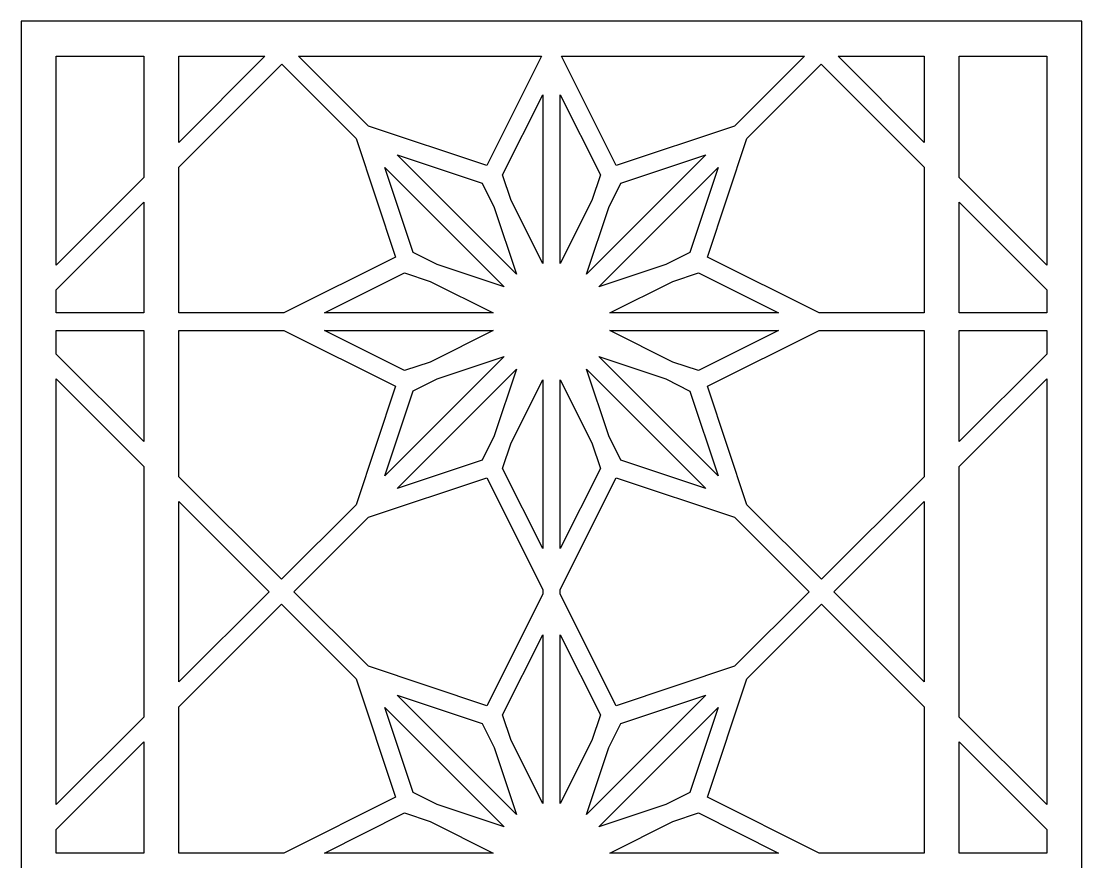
# Model space of a CAD drawing. Header units: centimetres. Extents: x -8.6 to 3.3, y -13.2 to 13.3.
# Drawn here: x -1.87 to 3.29, y 9.25 to 13.33 of the extents above; entities that cross this region are included whole.
import ezdxf

# ---------------------------------------------------------------- set-up
doc = ezdxf.new("R2010")
doc.units = ezdxf.units.CM
doc.header["$MEASUREMENT"] = 0
doc.layers.add('layer 1', color=7, linetype='Continuous')

msp = doc.modelspace()

# ---------------------------------------------------------------- linework, layer by layer
at = {"layer": 'layer 1', "color": 242}
for points, knots in [([(2.68951, -13.19703), (2.68951, -13.19703), (2.5192, -13.19703), (2.5192, -13.19703), (2.5192, -13.19703), (2.5192, -13.19703), (2.22854, -13.19703), (2.22854, -13.19703), (2.22854, -13.19703), (2.22854, -13.19703), (2.10813, -13.19703), (2.10813, -13.19703), (2.10813, -13.19703), (2.10813, -13.19703), (1.97829, -13.19703), (1.97829, -13.19703), (1.97829, -13.19703), (1.97829, -13.19703), (1.85787, -13.19703), (1.85787, -13.19703), (1.85787, -13.19703), (1.85787, -13.19703), (0.75188, -13.19703), (0.75188, -13.19703), (0.75188, -13.19703), (0.75188, -13.19703), (0.66673, -13.19703), (0.66673, -13.19703), (0.66673, -13.19703), (0.66673, -13.19703), (-0.43927, -13.19703), (-0.43927, -13.19703), (-0.43927, -13.19703), (-0.43927, -13.19703), (-0.55968, -13.19703), (-0.55968, -13.19703), (-0.55968, -13.19703), (-0.55968, -13.19703), (-0.68952, -13.19703), (-0.68952, -13.19703), (-0.68952, -13.19703), (-0.68952, -13.19703), (-0.80994, -13.19703), (-0.80994, -13.19703), (-0.80994, -13.19703), (-0.80994, -13.19703), (-1.1006, -13.19703), (-1.1006, -13.19703), (-1.1006, -13.19703), (-1.1006, -13.19703), (-1.27089, -13.19703), (-1.27089, -13.19703), (-1.27089, -13.19703), (-1.27089, -13.19703), (-1.86645, -13.19703), (-1.86645, -13.19703), (-1.86645, -13.19703), (-1.86645, -13.19703), (-1.86645, -11.89027), (-1.86645, -11.89027), (-1.86645, -11.89027), (-1.86645, -11.89027), (-1.86645, -11.78057), (-1.86645, -11.78057), (-1.86645, -11.78057), (-1.86645, -11.78057), (-1.86645, -11.76985), (-1.86645, -11.76985), (-1.86645, -11.76985), (-1.86645, -11.76985), (-1.86645, -11.7511), (-1.86645, -11.7511), (-1.86645, -11.7511), (-1.86645, -11.7511), (-1.86645, -11.69543), (-1.86645, -11.69543), (-1.86645, -11.69543), (-1.86645, -11.69543), (-1.86645, -11.63069), (-1.86645, -11.63069), (-1.86645, -11.63069), (-1.86645, -11.63069), (-1.86645, -9.22246), (-1.86645, -9.22246), (-1.86645, -9.22246), (-1.86645, -9.22246), (-1.86645, -9.15771), (-1.86645, -9.15771), (-1.86645, -9.15771), (-1.86645, -9.15771), (-1.86645, -9.12823), (-1.86645, -9.12823), (-1.86645, -9.12823), (-1.86645, -9.12823), (-1.86645, -9.10204), (-1.86645, -9.10204), (-1.86645, -9.10204), (-1.86645, -9.10204), (-1.86645, -9.07256), (-1.86645, -9.07256), (-1.86645, -9.07256), (-1.86645, -9.07256), (-1.86645, -9.0078), (-1.86645, -9.0078), (-1.86645, -9.0078), (-1.86645, -9.0078), (-1.86645, -6.59958), (-1.86645, -6.59958), (-1.86645, -6.59958), (-1.86645, -6.59958), (-1.86645, -6.53482), (-1.86645, -6.53482), (-1.86645, -6.53482), (-1.86645, -6.53482), (-1.86645, -6.50535), (-1.86645, -6.50535), (-1.86645, -6.50535), (-1.86645, -6.50535), (-1.86645, -6.47915), (-1.86645, -6.47915), (-1.86645, -6.47915), (-1.86645, -6.47915), (-1.86645, -6.44968), (-1.86645, -6.44968), (-1.86645, -6.44968), (-1.86645, -6.44968), (-1.86645, -6.38494), (-1.86645, -6.38494), (-1.86645, -6.38494), (-1.86645, -6.38494), (-1.86645, -3.97671), (-1.86645, -3.97671), (-1.86645, -3.97671), (-1.86645, -3.97671), (-1.86645, -3.91195), (-1.86645, -3.91195), (-1.86645, -3.91195), (-1.86645, -3.91195), (-1.86645, -3.88248), (-1.86645, -3.88248), (-1.86645, -3.88248), (-1.86645, -3.88248), (-1.86645, -3.85629), (-1.86645, -3.85629), (-1.86645, -3.85629), (-1.86645, -3.85629), (-1.86645, -3.82681), (-1.86645, -3.82681), (-1.86645, -3.82681), (-1.86645, -3.82681), (-1.86645, -3.76205), (-1.86645, -3.76205), (-1.86645, -3.76205), (-1.86645, -3.76205), (-1.86645, -1.35383), (-1.86645, -1.35383), (-1.86645, -1.35383), (-1.86645, -1.35383), (-1.86645, -1.28907), (-1.86645, -1.28907), (-1.86645, -1.28907), (-1.86645, -1.28907), (-1.86645, -1.25959), (-1.86645, -1.25959), (-1.86645, -1.25959), (-1.86645, -1.25959), (-1.86645, -1.23342), (-1.86645, -1.23342), (-1.86645, -1.23342), (-1.86645, -1.23342), (-1.86645, -1.20393), (-1.86645, -1.20393), (-1.86645, -1.20393), (-1.86645, -1.20393), (-1.86645, -1.13919), (-1.86645, -1.13919), (-1.86645, -1.13919), (-1.86645, -1.13919), (-1.86645, 1.26904), (-1.86645, 1.26904), (-1.86645, 1.26904), (-1.86645, 1.26904), (-1.86645, 1.3338), (-1.86645, 1.3338), (-1.86645, 1.3338), (-1.86645, 1.3338), (-1.86645, 1.36327), (-1.86645, 1.36327), (-1.86645, 1.36327), (-1.86645, 1.36327), (-1.86645, 1.38947), (-1.86645, 1.38947), (-1.86645, 1.38947), (-1.86645, 1.38947), (-1.86645, 1.41894), (-1.86645, 1.41894), (-1.86645, 1.41894), (-1.86645, 1.41894), (-1.86645, 1.4837), (-1.86645, 1.4837), (-1.86645, 1.4837), (-1.86645, 1.4837), (-1.86645, 3.89192), (-1.86645, 3.89192), (-1.86645, 3.89192), (-1.86645, 3.89192), (-1.86645, 3.95668), (-1.86645, 3.95668), (-1.86645, 3.95668), (-1.86645, 3.95668), (-1.86645, 3.98616), (-1.86645, 3.98616), (-1.86645, 3.98616), (-1.86645, 3.98616), (-1.86645, 4.01233), (-1.86645, 4.01233), (-1.86645, 4.01233), (-1.86645, 4.01233), (-1.86645, 4.04183), (-1.86645, 4.04183), (-1.86645, 4.04183), (-1.86645, 4.04183), (-1.86645, 4.10656), (-1.86645, 4.10656), (-1.86645, 4.10656), (-1.86645, 4.10656), (-1.86645, 6.51479), (-1.86645, 6.51479), (-1.86645, 6.51479), (-1.86645, 6.51479), (-1.86645, 6.57955), (-1.86645, 6.57955), (-1.86645, 6.57955), (-1.86645, 6.57955), (-1.86645, 6.60902), (-1.86645, 6.60902), (-1.86645, 6.60902), (-1.86645, 6.60902), (-1.86645, 6.63522), (-1.86645, 6.63522), (-1.86645, 6.63522), (-1.86645, 6.63522), (-1.86645, 6.66469), (-1.86645, 6.66469), (-1.86645, 6.66469), (-1.86645, 6.66469), (-1.86645, 6.72945), (-1.86645, 6.72945), (-1.86645, 6.72945), (-1.86645, 6.72945), (-1.86645, 9.13768), (-1.86645, 9.13768), (-1.86645, 9.13768), (-1.86645, 9.13768), (-1.86645, 9.20243), (-1.86645, 9.20243), (-1.86645, 9.20243), (-1.86645, 9.20243), (-1.86645, 9.23191), (-1.86645, 9.23191), (-1.86645, 9.23191), (-1.86645, 9.23191), (-1.86645, 9.25808), (-1.86645, 9.25808), (-1.86645, 9.25808), (-1.86645, 9.25808), (-1.86645, 9.28758), (-1.86645, 9.28758), (-1.86645, 9.28758), (-1.86645, 9.28758), (-1.86645, 9.35231), (-1.86645, 9.35231), (-1.86645, 9.35231), (-1.86645, 9.35231), (-1.86645, 11.76054), (-1.86645, 11.76054), (-1.86645, 11.76054), (-1.86645, 11.76054), (-1.86645, 11.8253), (-1.86645, 11.8253), (-1.86645, 11.8253), (-1.86645, 11.8253), (-1.86645, 11.85229), (-1.86645, 11.85229), (-1.86645, 11.85229), (-1.86645, 11.85229), (-1.86645, 11.88097), (-1.86645, 11.88097), (-1.86645, 11.88097), (-1.86645, 11.88097), (-1.86645, 11.91044), (-1.86645, 11.91044), (-1.86645, 11.91044), (-1.86645, 11.91044), (-1.86645, 11.97271), (-1.86645, 11.97271), (-1.86645, 11.97271), (-1.86645, 11.97271), (-1.86645, 13.3269), (-1.86645, 13.3269), (-1.86645, 13.3269), (-1.86645, 13.3269), (-1.27089, 13.3269), (-1.27089, 13.3269), (-1.27089, 13.3269), (-1.27089, 13.3269), (-1.1006, 13.3269), (-1.1006, 13.3269), (-1.1006, 13.3269), (-1.1006, 13.3269), (-0.80994, 13.3269), (-0.80994, 13.3269), (-0.80994, 13.3269), (-0.80994, 13.3269), (-0.68952, 13.3269), (-0.68952, 13.3269), (-0.68952, 13.3269), (-0.68952, 13.3269), (-0.51226, 13.3269), (-0.51226, 13.3269), (-0.51226, 13.3269), (-0.51226, 13.3269), (-0.39184, 13.3269), (-0.39184, 13.3269), (-0.39184, 13.3269), (-0.39184, 13.3269), (0.66673, 13.3269), (0.66673, 13.3269), (0.66673, 13.3269), (0.66673, 13.3269), (0.75188, 13.3269), (0.75188, 13.3269), (0.75188, 13.3269), (0.75188, 13.3269), (1.81045, 13.3269), (1.81045, 13.3269), (1.81045, 13.3269), (1.81045, 13.3269), (1.93086, 13.3269), (1.93086, 13.3269), (1.93086, 13.3269), (1.93086, 13.3269), (2.10813, 13.3269), (2.10813, 13.3269), (2.10813, 13.3269), (2.10813, 13.3269), (2.22854, 13.3269), (2.22854, 13.3269), (2.22854, 13.3269), (2.22854, 13.3269), (2.5192, 13.3269), (2.5192, 13.3269), (2.5192, 13.3269), (2.5192, 13.3269), (2.68951, 13.3269), (2.68951, 13.3269), (2.68951, 13.3269), (2.68951, 13.3269), (3.28507, 13.3269), (3.28507, 13.3269), (3.28507, 13.3269), (3.28507, 13.3269), (3.28507, 11.97271), (3.28507, 11.97271), (3.28507, 11.97271), (3.28507, 11.97271), (3.28507, 11.91044), (3.28507, 11.91044), (3.28507, 11.91044), (3.28507, 11.91044), (3.28507, 11.88097), (3.28507, 11.88097), (3.28507, 11.88097), (3.28507, 11.88097), (3.28507, 11.85229), (3.28507, 11.85229), (3.28507, 11.85229), (3.28507, 11.85229), (3.28507, 11.8253), (3.28507, 11.8253), (3.28507, 11.8253), (3.28507, 11.8253), (3.28507, 11.76054), (3.28507, 11.76054), (3.28507, 11.76054), (3.28507, 11.76054), (3.28507, 9.35231), (3.28507, 9.35231), (3.28507, 9.35231), (3.28507, 9.35231), (3.28507, 9.28758), (3.28507, 9.28758), (3.28507, 9.28758), (3.28507, 9.28758), (3.28507, 9.25808), (3.28507, 9.25808), (3.28507, 9.25808), (3.28507, 9.25808), (3.28507, 9.23189), (3.28507, 9.23189), (3.28507, 9.23189), (3.28507, 9.23189), (3.28507, 9.20243), (3.28507, 9.20243), (3.28507, 9.20243), (3.28507, 9.20243), (3.28507, 9.13768), (3.28507, 9.13768), (3.28507, 9.13768), (3.28507, 9.13768), (3.28507, 6.72945), (3.28507, 6.72945), (3.28507, 6.72945), (3.28507, 6.72945), (3.28507, 6.66469), (3.28507, 6.66469), (3.28507, 6.66469), (3.28507, 6.66469), (3.28507, 6.63522), (3.28507, 6.63522), (3.28507, 6.63522), (3.28507, 6.63522), (3.28507, 6.60902), (3.28507, 6.60902), (3.28507, 6.60902), (3.28507, 6.60902), (3.28507, 6.57955), (3.28507, 6.57955), (3.28507, 6.57955), (3.28507, 6.57955), (3.28507, 6.51479), (3.28507, 6.51479), (3.28507, 6.51479), (3.28507, 6.51479), (3.28507, 4.10656), (3.28507, 4.10656), (3.28507, 4.10656), (3.28507, 4.10656), (3.28507, 4.04183), (3.28507, 4.04183), (3.28507, 4.04183), (3.28507, 4.04183), (3.28507, 4.01233), (3.28507, 4.01233), (3.28507, 4.01233), (3.28507, 4.01233), (3.28507, 3.98616), (3.28507, 3.98616), (3.28507, 3.98616), (3.28507, 3.98616), (3.28507, 3.95668), (3.28507, 3.95668), (3.28507, 3.95668), (3.28507, 3.95668), (3.28507, 3.89192), (3.28507, 3.89192), (3.28507, 3.89192), (3.28507, 3.89192), (3.28507, 1.4837), (3.28507, 1.4837), (3.28507, 1.4837), (3.28507, 1.4837), (3.28507, 1.41894), (3.28507, 1.41894), (3.28507, 1.41894), (3.28507, 1.41894), (3.28507, 1.38947), (3.28507, 1.38947), (3.28507, 1.38947), (3.28507, 1.38947), (3.28507, 1.36327), (3.28507, 1.36327), (3.28507, 1.36327), (3.28507, 1.36327), (3.28507, 1.3338), (3.28507, 1.3338), (3.28507, 1.3338), (3.28507, 1.3338), (3.28507, 1.26904), (3.28507, 1.26904), (3.28507, 1.26904), (3.28507, 1.26904), (3.28507, -1.13917), (3.28507, -1.13917), (3.28507, -1.13917), (3.28507, -1.13917), (3.28507, -1.20393), (3.28507, -1.20393), (3.28507, -1.20393), (3.28507, -1.20393), (3.28507, -1.23342), (3.28507, -1.23342), (3.28507, -1.23342), (3.28507, -1.23342), (3.28507, -1.25959), (3.28507, -1.25959), (3.28507, -1.25959), (3.28507, -1.25959), (3.28507, -1.28907), (3.28507, -1.28907), (3.28507, -1.28907), (3.28507, -1.28907), (3.28507, -1.35383), (3.28507, -1.35383), (3.28507, -1.35383), (3.28507, -1.35383), (3.28507, -3.76205), (3.28507, -3.76205), (3.28507, -3.76205), (3.28507, -3.76205), (3.28507, -3.82681), (3.28507, -3.82681), (3.28507, -3.82681), (3.28507, -3.82681), (3.28507, -3.85629), (3.28507, -3.85629), (3.28507, -3.85629), (3.28507, -3.85629), (3.28507, -3.88248), (3.28507, -3.88248), (3.28507, -3.88248), (3.28507, -3.88248), (3.28507, -3.91195), (3.28507, -3.91195), (3.28507, -3.91195), (3.28507, -3.91195), (3.28507, -3.97671), (3.28507, -3.97671), (3.28507, -3.97671), (3.28507, -3.97671), (3.28507, -6.38492), (3.28507, -6.38492), (3.28507, -6.38492), (3.28507, -6.38492), (3.28507, -6.44968), (3.28507, -6.44968), (3.28507, -6.44968), (3.28507, -6.44968), (3.28507, -6.47917), (3.28507, -6.47917), (3.28507, -6.47917), (3.28507, -6.47917), (3.28507, -6.50535), (3.28507, -6.50535), (3.28507, -6.50535), (3.28507, -6.50535), (3.28507, -6.53482), (3.28507, -6.53482), (3.28507, -6.53482), (3.28507, -6.53482), (3.28507, -6.59958), (3.28507, -6.59958), (3.28507, -6.59958), (3.28507, -6.59958), (3.28507, -9.0078), (3.28507, -9.0078), (3.28507, -9.0078), (3.28507, -9.0078), (3.28507, -9.07256), (3.28507, -9.07256), (3.28507, -9.07256), (3.28507, -9.07256), (3.28507, -9.10204), (3.28507, -9.10204), (3.28507, -9.10204), (3.28507, -9.10204), (3.28507, -9.12823), (3.28507, -9.12823), (3.28507, -9.12823), (3.28507, -9.12823), (3.28507, -9.15771), (3.28507, -9.15771), (3.28507, -9.15771), (3.28507, -9.15771), (3.28507, -9.22246), (3.28507, -9.22246), (3.28507, -9.22246), (3.28507, -9.22246), (3.28507, -11.63067), (3.28507, -11.63067), (3.28507, -11.63067), (3.28507, -11.63067), (3.28507, -11.69543), (3.28507, -11.69543), (3.28507, -11.69543), (3.28507, -11.69543), (3.28507, -11.7511), (3.28507, -11.7511), (3.28507, -11.7511), (3.28507, -11.7511), (3.28507, -11.76985), (3.28507, -11.76985), (3.28507, -11.76985), (3.28507, -11.76985), (3.28507, -11.78057), (3.28507, -11.78057), (3.28507, -11.78057), (3.28507, -11.78057), (3.28507, -11.89025), (3.28507, -11.89025), (3.28507, -11.89025), (3.28507, -11.89025), (3.28507, -13.19703), (3.28507, -13.19703), (3.28507, -13.19703), (3.28507, -13.19703), (2.68951, -13.19703), (2.68951, -13.19703)], [0, 0, 0, 0, 0.0065359, 0.0065359, 0.0065359, 0.0065359, 0.0130719, 0.0130719, 0.0130719, 0.0130719, 0.0196078, 0.0196078, 0.0196078, 0.0196078, 0.0261438, 0.0261438, 0.0261438, 0.0261438, 0.0326797, 0.0326797, 0.0326797, 0.0326797, 0.0392157, 0.0392157, 0.0392157, 0.0392157, 0.0457516, 0.0457516, 0.0457516, 0.0457516, 0.0522876, 0.0522876, 0.0522876, 0.0522876, 0.0588235, 0.0588235, 0.0588235, 0.0588235, 0.0653595, 0.0653595, 0.0653595, 0.0653595, 0.0718954, 0.0718954, 0.0718954, 0.0718954, 0.0784314, 0.0784314, 0.0784314, 0.0784314, 0.0849673, 0.0849673, 0.0849673, 0.0849673, 0.0915033, 0.0915033, 0.0915033, 0.0915033, 0.0980392, 0.0980392, 0.0980392, 0.0980392, 0.1045752, 0.1045752, 0.1045752, 0.1045752, 0.1111111, 0.1111111, 0.1111111, 0.1111111, 0.1176471, 0.1176471, 0.1176471, 0.1176471, 0.124183, 0.124183, 0.124183, 0.124183, 0.130719, 0.130719, 0.130719, 0.130719, 0.1372549, 0.1372549, 0.1372549, 0.1372549, 0.1437908, 0.1437908, 0.1437908, 0.1437908, 0.1503268, 0.1503268, 0.1503268, 0.1503268, 0.1568627, 0.1568627, 0.1568627, 0.1568627, 0.1633987, 0.1633987, 0.1633987, 0.1633987, 0.1699346, 0.1699346, 0.1699346, 0.1699346, 0.1764706, 0.1764706, 0.1764706, 0.1764706, 0.1830065, 0.1830065, 0.1830065, 0.1830065, 0.1895425, 0.1895425, 0.1895425, 0.1895425, 0.1960784, 0.1960784, 0.1960784, 0.1960784, 0.2026144, 0.2026144, 0.2026144, 0.2026144, 0.2091503, 0.2091503, 0.2091503, 0.2091503, 0.2156863, 0.2156863, 0.2156863, 0.2156863, 0.2222222, 0.2222222, 0.2222222, 0.2222222, 0.2287582, 0.2287582, 0.2287582, 0.2287582, 0.2352941, 0.2352941, 0.2352941, 0.2352941, 0.2418301, 0.2418301, 0.2418301, 0.2418301, 0.248366, 0.248366, 0.248366, 0.248366, 0.254902, 0.254902, 0.254902, 0.254902, 0.2614379, 0.2614379, 0.2614379, 0.2614379, 0.2679739, 0.2679739, 0.2679739, 0.2679739, 0.2745098, 0.2745098, 0.2745098, 0.2745098, 0.2810458, 0.2810458, 0.2810458, 0.2810458, 0.2875817, 0.2875817, 0.2875817, 0.2875817, 0.2941176, 0.2941176, 0.2941176, 0.2941176, 0.3006536, 0.3006536, 0.3006536, 0.3006536, 0.3071895, 0.3071895, 0.3071895, 0.3071895, 0.3137255, 0.3137255, 0.3137255, 0.3137255, 0.3202614, 0.3202614, 0.3202614, 0.3202614, 0.3267974, 0.3267974, 0.3267974, 0.3267974, 0.3333333, 0.3333333, 0.3333333, 0.3333333, 0.3398693, 0.3398693, 0.3398693, 0.3398693, 0.3464052, 0.3464052, 0.3464052, 0.3464052, 0.3529412, 0.3529412, 0.3529412, 0.3529412, 0.3594771, 0.3594771, 0.3594771, 0.3594771, 0.3660131, 0.3660131, 0.3660131, 0.3660131, 0.372549, 0.372549, 0.372549, 0.372549, 0.379085, 0.379085, 0.379085, 0.379085, 0.3856209, 0.3856209, 0.3856209, 0.3856209, 0.3921569, 0.3921569, 0.3921569, 0.3921569, 0.3986928, 0.3986928, 0.3986928, 0.3986928, 0.4052288, 0.4052288, 0.4052288, 0.4052288, 0.4117647, 0.4117647, 0.4117647, 0.4117647, 0.4183007, 0.4183007, 0.4183007, 0.4183007, 0.4248366, 0.4248366, 0.4248366, 0.4248366, 0.4313725, 0.4313725, 0.4313725, 0.4313725, 0.4379085, 0.4379085, 0.4379085, 0.4379085, 0.4444444, 0.4444444, 0.4444444, 0.4444444, 0.4509804, 0.4509804, 0.4509804, 0.4509804, 0.4575163, 0.4575163, 0.4575163, 0.4575163, 0.4640523, 0.4640523, 0.4640523, 0.4640523, 0.4705882, 0.4705882, 0.4705882, 0.4705882, 0.4771242, 0.4771242, 0.4771242, 0.4771242, 0.4836601, 0.4836601, 0.4836601, 0.4836601, 0.4901961, 0.4901961, 0.4901961, 0.4901961, 0.496732, 0.496732, 0.496732, 0.496732, 0.503268, 0.503268, 0.503268, 0.503268, 0.5098039, 0.5098039, 0.5098039, 0.5098039, 0.5163399, 0.5163399, 0.5163399, 0.5163399, 0.5228758, 0.5228758, 0.5228758, 0.5228758, 0.5294118, 0.5294118, 0.5294118, 0.5294118, 0.5359477, 0.5359477, 0.5359477, 0.5359477, 0.5424837, 0.5424837, 0.5424837, 0.5424837, 0.5490196, 0.5490196, 0.5490196, 0.5490196, 0.5555556, 0.5555556, 0.5555556, 0.5555556, 0.5620915, 0.5620915, 0.5620915, 0.5620915, 0.5686275, 0.5686275, 0.5686275, 0.5686275, 0.5751634, 0.5751634, 0.5751634, 0.5751634, 0.5816993, 0.5816993, 0.5816993, 0.5816993, 0.5882353, 0.5882353, 0.5882353, 0.5882353, 0.5947712, 0.5947712, 0.5947712, 0.5947712, 0.6013072, 0.6013072, 0.6013072, 0.6013072, 0.6078431, 0.6078431, 0.6078431, 0.6078431, 0.6143791, 0.6143791, 0.6143791, 0.6143791, 0.620915, 0.620915, 0.620915, 0.620915, 0.627451, 0.627451, 0.627451, 0.627451, 0.6339869, 0.6339869, 0.6339869, 0.6339869, 0.6405229, 0.6405229, 0.6405229, 0.6405229, 0.6470588, 0.6470588, 0.6470588, 0.6470588, 0.6535948, 0.6535948, 0.6535948, 0.6535948, 0.6601307, 0.6601307, 0.6601307, 0.6601307, 0.6666667, 0.6666667, 0.6666667, 0.6666667, 0.6732026, 0.6732026, 0.6732026, 0.6732026, 0.6797386, 0.6797386, 0.6797386, 0.6797386, 0.6862745, 0.6862745, 0.6862745, 0.6862745, 0.6928105, 0.6928105, 0.6928105, 0.6928105, 0.6993464, 0.6993464, 0.6993464, 0.6993464, 0.7058824, 0.7058824, 0.7058824, 0.7058824, 0.7124183, 0.7124183, 0.7124183, 0.7124183, 0.7189542, 0.7189542, 0.7189542, 0.7189542, 0.7254902, 0.7254902, 0.7254902, 0.7254902, 0.7320261, 0.7320261, 0.7320261, 0.7320261, 0.7385621, 0.7385621, 0.7385621, 0.7385621, 0.745098, 0.745098, 0.745098, 0.745098, 0.751634, 0.751634, 0.751634, 0.751634, 0.7581699, 0.7581699, 0.7581699, 0.7581699, 0.7647059, 0.7647059, 0.7647059, 0.7647059, 0.7712418, 0.7712418, 0.7712418, 0.7712418, 0.7777778, 0.7777778, 0.7777778, 0.7777778, 0.7843137, 0.7843137, 0.7843137, 0.7843137, 0.7908497, 0.7908497, 0.7908497, 0.7908497, 0.7973856, 0.7973856, 0.7973856, 0.7973856, 0.8039216, 0.8039216, 0.8039216, 0.8039216, 0.8104575, 0.8104575, 0.8104575, 0.8104575, 0.8169935, 0.8169935, 0.8169935, 0.8169935, 0.8235294, 0.8235294, 0.8235294, 0.8235294, 0.8300654, 0.8300654, 0.8300654, 0.8300654, 0.8366013, 0.8366013, 0.8366013, 0.8366013, 0.8431373, 0.8431373, 0.8431373, 0.8431373, 0.8496732, 0.8496732, 0.8496732, 0.8496732, 0.8562092, 0.8562092, 0.8562092, 0.8562092, 0.8627451, 0.8627451, 0.8627451, 0.8627451, 0.869281, 0.869281, 0.869281, 0.869281, 0.875817, 0.875817, 0.875817, 0.875817, 0.8823529, 0.8823529, 0.8823529, 0.8823529, 0.8888889, 0.8888889, 0.8888889, 0.8888889, 0.8954248, 0.8954248, 0.8954248, 0.8954248, 0.9019608, 0.9019608, 0.9019608, 0.9019608, 0.9084967, 0.9084967, 0.9084967, 0.9084967, 0.9150327, 0.9150327, 0.9150327, 0.9150327, 0.9215686, 0.9215686, 0.9215686, 0.9215686, 0.9281046, 0.9281046, 0.9281046, 0.9281046, 0.9346405, 0.9346405, 0.9346405, 0.9346405, 0.9411765, 0.9411765, 0.9411765, 0.9411765, 0.9477124, 0.9477124, 0.9477124, 0.9477124, 0.9542484, 0.9542484, 0.9542484, 0.9542484, 0.9607843, 0.9607843, 0.9607843, 0.9607843, 0.9673203, 0.9673203, 0.9673203, 0.9673203, 0.9738562, 0.9738562, 0.9738562, 0.9738562, 0.9803922, 0.9803922, 0.9803922, 0.9803922, 0.9869281, 0.9869281, 0.9869281, 0.9869281, 1, 1, 1, 1]), ([(-1.69616, 12.143), (-1.69616, 12.143), (-1.27089, 12.56827), (-1.27089, 12.56827), (-1.27089, 12.56827), (-1.27089, 12.56827), (-1.27089, 13.15661), (-1.27089, 13.15661), (-1.27089, 13.15661), (-1.27089, 13.15661), (-1.69616, 13.15661), (-1.69616, 13.15661), (-1.69616, 13.15661), (-1.69616, 13.15661), (-1.69616, 12.143), (-1.69616, 12.143)], [0, 0, 0, 0, 0.2, 0.2, 0.2, 0.2, 0.4, 0.4, 0.4, 0.4, 0.6, 0.6, 0.6, 0.6, 1, 1, 1, 1]), ([(-1.1006, 12.73856), (-1.1006, 12.73856), (-0.68256, 13.15661), (-0.68256, 13.15661), (-0.68256, 13.15661), (-0.68256, 13.15661), (-1.1006, 13.15661), (-1.1006, 13.15661), (-1.1006, 13.15661), (-1.1006, 13.15661), (-1.1006, 12.73856), (-1.1006, 12.73856)], [0, 0, 0, 0, 0.25, 0.25, 0.25, 0.25, 0.5, 0.5, 0.5, 0.5, 1, 1, 1, 1]), ([(-0.51923, 13.15661), (-0.51923, 13.15661), (-0.17978, 12.81716), (-0.17978, 12.81716), (-0.17978, 12.81716), (-0.17978, 12.81716), (0.39532, 12.62589), (0.39532, 12.62589), (0.39532, 12.62589), (0.39532, 12.62589), (0.66112, 13.15661), (0.66112, 13.15661), (0.66112, 13.15661), (0.66112, 13.15661), (-0.51923, 13.15661), (-0.51923, 13.15661)], [0, 0, 0, 0, 0.2, 0.2, 0.2, 0.2, 0.4, 0.4, 0.4, 0.4, 0.6, 0.6, 0.6, 0.6, 1, 1, 1, 1]), ([(1.59836, 12.81714), (1.59836, 12.81714), (1.93782, 13.15661), (1.93782, 13.15661), (1.93782, 13.15661), (1.93782, 13.15661), (0.75749, 13.15661), (0.75749, 13.15661), (0.75749, 13.15661), (0.75749, 13.15661), (1.02329, 12.62589), (1.02329, 12.62589), (1.02329, 12.62589), (1.02329, 12.62589), (1.59836, 12.81714), (1.59836, 12.81714)], [0, 0, 0, 0, 0.2, 0.2, 0.2, 0.2, 0.4, 0.4, 0.4, 0.4, 0.6, 0.6, 0.6, 0.6, 1, 1, 1, 1]), ([(2.10117, 13.15661), (2.10117, 13.15661), (2.5192, 12.73858), (2.5192, 12.73858), (2.5192, 12.73858), (2.5192, 12.73858), (2.5192, 13.15661), (2.5192, 13.15661), (2.5192, 13.15661), (2.5192, 13.15661), (2.10117, 13.15661), (2.10117, 13.15661)], [0, 0, 0, 0, 0.25, 0.25, 0.25, 0.25, 0.5, 0.5, 0.5, 0.5, 1, 1, 1, 1]), ([(2.68951, 13.15661), (2.68951, 13.15661), (2.68951, 12.56827), (2.68951, 12.56827), (2.68951, 12.56827), (2.68951, 12.56827), (3.11477, 12.143), (3.11477, 12.143), (3.11477, 12.143), (3.11477, 12.143), (3.11477, 13.15661), (3.11477, 13.15661), (3.11477, 13.15661), (3.11477, 13.15661), (2.68951, 13.15661), (2.68951, 13.15661)], [0, 0, 0, 0, 0.2, 0.2, 0.2, 0.2, 0.4, 0.4, 0.4, 0.4, 0.6, 0.6, 0.6, 0.6, 1, 1, 1, 1]), ([(-1.1006, 11.91044), (-1.1006, 11.91044), (-0.59061, 11.91044), (-0.59061, 11.91044), (-0.59061, 11.91044), (-0.59061, 11.91044), (-0.04873, 12.18184), (-0.04873, 12.18184), (-0.04873, 12.18184), (-0.04873, 12.18184), (-0.23999, 12.75695), (-0.23999, 12.75695), (-0.23999, 12.75695), (-0.23999, 12.75695), (-0.6009, 13.11786), (-0.6009, 13.11786), (-0.6009, 13.11786), (-0.6009, 13.11786), (-1.1006, 12.61816), (-1.1006, 12.61816), (-1.1006, 12.61816), (-1.1006, 12.61816), (-1.1006, 11.91044), (-1.1006, 11.91044)], [0, 0, 0, 0, 0.1428571, 0.1428571, 0.1428571, 0.1428571, 0.2857143, 0.2857143, 0.2857143, 0.2857143, 0.4285714, 0.4285714, 0.4285714, 0.4285714, 0.5714286, 0.5714286, 0.5714286, 0.5714286, 0.7142857, 0.7142857, 0.7142857, 0.7142857, 1, 1, 1, 1]), ([(2.0195, 13.11786), (2.0195, 13.11786), (1.65862, 12.75698), (1.65862, 12.75698), (1.65862, 12.75698), (1.65862, 12.75698), (1.46734, 12.18184), (1.46734, 12.18184), (1.46734, 12.18184), (1.46734, 12.18184), (2.00922, 11.91044), (2.00922, 11.91044), (2.00922, 11.91044), (2.00922, 11.91044), (2.5192, 11.91044), (2.5192, 11.91044), (2.5192, 11.91044), (2.5192, 11.91044), (2.5192, 12.61816), (2.5192, 12.61816), (2.5192, 12.61816), (2.5192, 12.61816), (2.0195, 13.11786), (2.0195, 13.11786)], [0, 0, 0, 0, 0.1428571, 0.1428571, 0.1428571, 0.1428571, 0.2857143, 0.2857143, 0.2857143, 0.2857143, 0.4285714, 0.4285714, 0.4285714, 0.4285714, 0.5714286, 0.5714286, 0.5714286, 0.5714286, 0.7142857, 0.7142857, 0.7142857, 0.7142857, 1, 1, 1, 1]), ([(0.66673, 12.15071), (0.66673, 12.15071), (0.66673, 12.96995), (0.66673, 12.96995), (0.66673, 12.96995), (0.66673, 12.96995), (0.47205, 12.58124), (0.47205, 12.58124), (0.47205, 12.58124), (0.47205, 12.58124), (0.51345, 12.45677), (0.51345, 12.45677), (0.51345, 12.45677), (0.51345, 12.45677), (0.66673, 12.15071), (0.66673, 12.15071)], [0, 0, 0, 0, 0.2, 0.2, 0.2, 0.2, 0.4, 0.4, 0.4, 0.4, 0.6, 0.6, 0.6, 0.6, 1, 1, 1, 1]), ([(0.75188, 12.96995), (0.75188, 12.96995), (0.75188, 12.15071), (0.75188, 12.15071), (0.75188, 12.15071), (0.75188, 12.15071), (0.90517, 12.45676), (0.90517, 12.45676), (0.90517, 12.45676), (0.90517, 12.45676), (0.94656, 12.58124), (0.94656, 12.58124), (0.94656, 12.58124), (0.94656, 12.58124), (0.75188, 12.96995), (0.75188, 12.96995)], [0, 0, 0, 0, 0.2, 0.2, 0.2, 0.2, 0.4, 0.4, 0.4, 0.4, 0.6, 0.6, 0.6, 0.6, 1, 1, 1, 1]), ([(-0.03986, 12.67724), (-0.03986, 12.67724), (0.53941, 12.09798), (0.53941, 12.09798), (0.53941, 12.09798), (0.53941, 12.09798), (0.43138, 12.42278), (0.43138, 12.42278), (0.43138, 12.42278), (0.43138, 12.42278), (0.37263, 12.54006), (0.37263, 12.54006), (0.37263, 12.54006), (0.37263, 12.54006), (-0.03986, 12.67724), (-0.03986, 12.67724)], [0, 0, 0, 0, 0.2, 0.2, 0.2, 0.2, 0.4, 0.4, 0.4, 0.4, 0.6, 0.6, 0.6, 0.6, 1, 1, 1, 1]), ([(0.87921, 12.09799), (0.87921, 12.09799), (1.45847, 12.67724), (1.45847, 12.67724), (1.45847, 12.67724), (1.45847, 12.67724), (1.04598, 12.54006), (1.04598, 12.54006), (1.04598, 12.54006), (1.04598, 12.54006), (0.98723, 12.42278), (0.98723, 12.42278), (0.98723, 12.42278), (0.98723, 12.42278), (0.87921, 12.09799), (0.87921, 12.09799)], [0, 0, 0, 0, 0.2, 0.2, 0.2, 0.2, 0.4, 0.4, 0.4, 0.4, 0.6, 0.6, 0.6, 0.6, 1, 1, 1, 1]), ([(0.4792, 12.03776), (0.4792, 12.03776), (-0.10009, 12.61705), (-0.10009, 12.61705), (-0.10009, 12.61705), (-0.10009, 12.61705), (0.0371, 12.20453), (0.0371, 12.20453), (0.0371, 12.20453), (0.0371, 12.20453), (0.15439, 12.14578), (0.15439, 12.14578), (0.15439, 12.14578), (0.15439, 12.14578), (0.4792, 12.03776), (0.4792, 12.03776)], [0, 0, 0, 0, 0.2, 0.2, 0.2, 0.2, 0.4, 0.4, 0.4, 0.4, 0.6, 0.6, 0.6, 0.6, 1, 1, 1, 1]), ([(1.51871, 12.61707), (1.51871, 12.61707), (0.93938, 12.03774), (0.93938, 12.03774), (0.93938, 12.03774), (0.93938, 12.03774), (1.26423, 12.14578), (1.26423, 12.14578), (1.26423, 12.14578), (1.26423, 12.14578), (1.38151, 12.20453), (1.38151, 12.20453), (1.38151, 12.20453), (1.38151, 12.20453), (1.51871, 12.61707), (1.51871, 12.61707)], [0, 0, 0, 0, 0.2, 0.2, 0.2, 0.2, 0.4, 0.4, 0.4, 0.4, 0.6, 0.6, 0.6, 0.6, 1, 1, 1, 1]), ([(-1.69616, 11.91044), (-1.69616, 11.91044), (-1.27089, 11.91044), (-1.27089, 11.91044), (-1.27089, 11.91044), (-1.27089, 11.91044), (-1.27089, 12.44785), (-1.27089, 12.44785), (-1.27089, 12.44785), (-1.27089, 12.44785), (-1.69616, 12.02258), (-1.69616, 12.02258), (-1.69616, 12.02258), (-1.69616, 12.02258), (-1.69616, 11.91044), (-1.69616, 11.91044)], [0, 0, 0, 0, 0.2, 0.2, 0.2, 0.2, 0.4, 0.4, 0.4, 0.4, 0.6, 0.6, 0.6, 0.6, 1, 1, 1, 1]), ([(2.68951, 12.44785), (2.68951, 12.44785), (2.68951, 11.91044), (2.68951, 11.91044), (2.68951, 11.91044), (2.68951, 11.91044), (3.11477, 11.91044), (3.11477, 11.91044), (3.11477, 11.91044), (3.11477, 11.91044), (3.11477, 12.02258), (3.11477, 12.02258), (3.11477, 12.02258), (3.11477, 12.02258), (2.68951, 12.44785), (2.68951, 12.44785)], [0, 0, 0, 0, 0.2, 0.2, 0.2, 0.2, 0.4, 0.4, 0.4, 0.4, 0.6, 0.6, 0.6, 0.6, 1, 1, 1, 1]), ([(-0.39276, 11.91044), (-0.39276, 11.91044), (0.42642, 11.91044), (0.42642, 11.91044), (0.42642, 11.91044), (0.42642, 11.91044), (0.1204, 12.06372), (0.1204, 12.06372), (0.1204, 12.06372), (0.1204, 12.06372), (-0.00408, 12.10511), (-0.00408, 12.10511), (-0.00408, 12.10511), (-0.00408, 12.10511), (-0.39276, 11.91044), (-0.39276, 11.91044)], [0, 0, 0, 0, 0.2, 0.2, 0.2, 0.2, 0.4, 0.4, 0.4, 0.4, 0.6, 0.6, 0.6, 0.6, 1, 1, 1, 1]), ([(0.99219, 11.91044), (0.99219, 11.91044), (1.81137, 11.91044), (1.81137, 11.91044), (1.81137, 11.91044), (1.81137, 11.91044), (1.42269, 12.10511), (1.42269, 12.10511), (1.42269, 12.10511), (1.42269, 12.10511), (1.29822, 12.06372), (1.29822, 12.06372), (1.29822, 12.06372), (1.29822, 12.06372), (0.99219, 11.91044), (0.99219, 11.91044)], [0, 0, 0, 0, 0.2, 0.2, 0.2, 0.2, 0.4, 0.4, 0.4, 0.4, 0.6, 0.6, 0.6, 0.6, 1, 1, 1, 1]), ([(-1.27089, 11.8253), (-1.27089, 11.8253), (-1.69616, 11.8253), (-1.69616, 11.8253), (-1.69616, 11.8253), (-1.69616, 11.8253), (-1.69616, 11.71067), (-1.69616, 11.71067), (-1.69616, 11.71067), (-1.69616, 11.71067), (-1.27089, 11.28541), (-1.27089, 11.28541), (-1.27089, 11.28541), (-1.27089, 11.28541), (-1.27089, 11.8253), (-1.27089, 11.8253)], [0, 0, 0, 0, 0.2, 0.2, 0.2, 0.2, 0.4, 0.4, 0.4, 0.4, 0.6, 0.6, 0.6, 0.6, 1, 1, 1, 1]), ([(-0.60214, 10.61665), (-0.60214, 10.61665), (-0.23998, 10.9788), (-0.23998, 10.9788), (-0.23998, 10.9788), (-0.23998, 10.9788), (-0.04873, 11.55387), (-0.04873, 11.55387), (-0.04873, 11.55387), (-0.04873, 11.55387), (-0.59067, 11.8253), (-0.59067, 11.8253), (-0.59067, 11.8253), (-0.59067, 11.8253), (-1.1006, 11.8253), (-1.1006, 11.8253), (-1.1006, 11.8253), (-1.1006, 11.8253), (-1.1006, 11.11511), (-1.1006, 11.11511), (-1.1006, 11.11511), (-1.1006, 11.11511), (-0.60214, 10.61665), (-0.60214, 10.61665)], [0, 0, 0, 0, 0.1428571, 0.1428571, 0.1428571, 0.1428571, 0.2857143, 0.2857143, 0.2857143, 0.2857143, 0.4285714, 0.4285714, 0.4285714, 0.4285714, 0.5714286, 0.5714286, 0.5714286, 0.5714286, 0.7142857, 0.7142857, 0.7142857, 0.7142857, 1, 1, 1, 1]), ([(0.42648, 11.8253), (0.42648, 11.8253), (-0.39282, 11.8253), (-0.39282, 11.8253), (-0.39282, 11.8253), (-0.39282, 11.8253), (-0.00408, 11.6306), (-0.00408, 11.6306), (-0.00408, 11.6306), (-0.00408, 11.6306), (0.12039, 11.672), (0.12039, 11.672), (0.12039, 11.672), (0.12039, 11.672), (0.42648, 11.8253), (0.42648, 11.8253)], [0, 0, 0, 0, 0.2, 0.2, 0.2, 0.2, 0.4, 0.4, 0.4, 0.4, 0.6, 0.6, 0.6, 0.6, 1, 1, 1, 1]), ([(1.81143, 11.8253), (1.81143, 11.8253), (0.99213, 11.8253), (0.99213, 11.8253), (0.99213, 11.8253), (0.99213, 11.8253), (1.29821, 11.672), (1.29821, 11.672), (1.29821, 11.672), (1.29821, 11.672), (1.42269, 11.6306), (1.42269, 11.6306), (1.42269, 11.6306), (1.42269, 11.6306), (1.81143, 11.8253), (1.81143, 11.8253)], [0, 0, 0, 0, 0.2, 0.2, 0.2, 0.2, 0.4, 0.4, 0.4, 0.4, 0.6, 0.6, 0.6, 0.6, 1, 1, 1, 1]), ([(2.5192, 11.8253), (2.5192, 11.8253), (2.00928, 11.8253), (2.00928, 11.8253), (2.00928, 11.8253), (2.00928, 11.8253), (1.46734, 11.55387), (1.46734, 11.55387), (1.46734, 11.55387), (1.46734, 11.55387), (1.65861, 10.97876), (1.65861, 10.97876), (1.65861, 10.97876), (1.65861, 10.97876), (2.02073, 10.61663), (2.02073, 10.61663), (2.02073, 10.61663), (2.02073, 10.61663), (2.5192, 11.1151), (2.5192, 11.1151), (2.5192, 11.1151), (2.5192, 11.1151), (2.5192, 11.8253), (2.5192, 11.8253)], [0, 0, 0, 0, 0.1428571, 0.1428571, 0.1428571, 0.1428571, 0.2857143, 0.2857143, 0.2857143, 0.2857143, 0.4285714, 0.4285714, 0.4285714, 0.4285714, 0.5714286, 0.5714286, 0.5714286, 0.5714286, 0.7142857, 0.7142857, 0.7142857, 0.7142857, 1, 1, 1, 1]), ([(2.68951, 11.8253), (2.68951, 11.8253), (2.68951, 11.28541), (2.68951, 11.28541), (2.68951, 11.28541), (2.68951, 11.28541), (3.11477, 11.71067), (3.11477, 11.71067), (3.11477, 11.71067), (3.11477, 11.71067), (3.11477, 11.8253), (3.11477, 11.8253), (3.11477, 11.8253), (3.11477, 11.8253), (2.68951, 11.8253), (2.68951, 11.8253)], [0, 0, 0, 0, 0.2, 0.2, 0.2, 0.2, 0.4, 0.4, 0.4, 0.4, 0.6, 0.6, 0.6, 0.6, 1, 1, 1, 1]), ([(-0.10008, 11.1187), (-0.10008, 11.1187), (0.47916, 11.69794), (0.47916, 11.69794), (0.47916, 11.69794), (0.47916, 11.69794), (0.15439, 11.58993), (0.15439, 11.58993), (0.15439, 11.58993), (0.15439, 11.58993), (0.0371, 11.53119), (0.0371, 11.53119), (0.0371, 11.53119), (0.0371, 11.53119), (-0.10008, 11.1187), (-0.10008, 11.1187)], [0, 0, 0, 0, 0.2, 0.2, 0.2, 0.2, 0.4, 0.4, 0.4, 0.4, 0.6, 0.6, 0.6, 0.6, 1, 1, 1, 1]), ([(0.93943, 11.69796), (0.93943, 11.69796), (1.51871, 11.11867), (1.51871, 11.11867), (1.51871, 11.11867), (1.51871, 11.11867), (1.38151, 11.53118), (1.38151, 11.53118), (1.38151, 11.53118), (1.38151, 11.53118), (1.26423, 11.58993), (1.26423, 11.58993), (1.26423, 11.58993), (1.26423, 11.58993), (0.93943, 11.69796), (0.93943, 11.69796)], [0, 0, 0, 0, 0.2, 0.2, 0.2, 0.2, 0.4, 0.4, 0.4, 0.4, 0.6, 0.6, 0.6, 0.6, 1, 1, 1, 1]), ([(0.53941, 11.63775), (0.53941, 11.63775), (-0.03989, 11.05846), (-0.03989, 11.05846), (-0.03989, 11.05846), (-0.03989, 11.05846), (0.37263, 11.19565), (0.37263, 11.19565), (0.37263, 11.19565), (0.37263, 11.19565), (0.43138, 11.31294), (0.43138, 11.31294), (0.43138, 11.31294), (0.43138, 11.31294), (0.53941, 11.63775), (0.53941, 11.63775)], [0, 0, 0, 0, 0.2, 0.2, 0.2, 0.2, 0.4, 0.4, 0.4, 0.4, 0.6, 0.6, 0.6, 0.6, 1, 1, 1, 1]), ([(1.45852, 11.05846), (1.45852, 11.05846), (0.87919, 11.63777), (0.87919, 11.63777), (0.87919, 11.63777), (0.87919, 11.63777), (0.98723, 11.31294), (0.98723, 11.31294), (0.98723, 11.31294), (0.98723, 11.31294), (1.04597, 11.19565), (1.04597, 11.19565), (1.04597, 11.19565), (1.04597, 11.19565), (1.45852, 11.05846), (1.45852, 11.05846)], [0, 0, 0, 0, 0.2, 0.2, 0.2, 0.2, 0.4, 0.4, 0.4, 0.4, 0.6, 0.6, 0.6, 0.6, 1, 1, 1, 1]), ([(-1.69616, 9.52261), (-1.69616, 9.52261), (-1.27089, 9.94787), (-1.27089, 9.94787), (-1.27089, 9.94787), (-1.27089, 9.94787), (-1.27089, 11.16498), (-1.27089, 11.16498), (-1.27089, 11.16498), (-1.27089, 11.16498), (-1.69616, 11.59025), (-1.69616, 11.59025), (-1.69616, 11.59025), (-1.69616, 11.59025), (-1.69616, 9.52262), (-1.69616, 9.52262), (-1.69616, 9.52262), (-1.69616, 9.52262), (-1.69616, 9.52261), (-1.69616, 9.52261)], [0, 0, 0, 0, 0.1666667, 0.1666667, 0.1666667, 0.1666667, 0.3333333, 0.3333333, 0.3333333, 0.3333333, 0.5, 0.5, 0.5, 0.5, 0.6666667, 0.6666667, 0.6666667, 0.6666667, 1, 1, 1, 1]), ([(0.66673, 10.76576), (0.66673, 10.76576), (0.66673, 10.87957), (0.66673, 10.87957), (0.66673, 10.87957), (0.66673, 10.87957), (0.66673, 11.585), (0.66673, 11.585), (0.66673, 11.585), (0.66673, 11.585), (0.51345, 11.27895), (0.51345, 11.27895), (0.51345, 11.27895), (0.51345, 11.27895), (0.47205, 11.15447), (0.47205, 11.15447), (0.47205, 11.15447), (0.47205, 11.15447), (0.66673, 10.76576), (0.66673, 10.76576)], [0, 0, 0, 0, 0.1666667, 0.1666667, 0.1666667, 0.1666667, 0.3333333, 0.3333333, 0.3333333, 0.3333333, 0.5, 0.5, 0.5, 0.5, 0.6666667, 0.6666667, 0.6666667, 0.6666667, 1, 1, 1, 1]), ([(0.75188, 11.585), (0.75188, 11.585), (0.75188, 10.87957), (0.75188, 10.87957), (0.75188, 10.87957), (0.75188, 10.87957), (0.75188, 10.76576), (0.75188, 10.76576), (0.75188, 10.76576), (0.75188, 10.76576), (0.94656, 11.15447), (0.94656, 11.15447), (0.94656, 11.15447), (0.94656, 11.15447), (0.90517, 11.27894), (0.90517, 11.27894), (0.90517, 11.27894), (0.90517, 11.27894), (0.75188, 11.585), (0.75188, 11.585)], [0, 0, 0, 0, 0.1666667, 0.1666667, 0.1666667, 0.1666667, 0.3333333, 0.3333333, 0.3333333, 0.3333333, 0.5, 0.5, 0.5, 0.5, 0.6666667, 0.6666667, 0.6666667, 0.6666667, 1, 1, 1, 1]), ([(2.68951, 11.16498), (2.68951, 11.16498), (2.68951, 9.94787), (2.68951, 9.94787), (2.68951, 9.94787), (2.68951, 9.94787), (3.11477, 9.52261), (3.11477, 9.52261), (3.11477, 9.52261), (3.11477, 9.52261), (3.11477, 9.52262), (3.11477, 9.52262), (3.11477, 9.52262), (3.11477, 9.52262), (3.11477, 11.59025), (3.11477, 11.59025), (3.11477, 11.59025), (3.11477, 11.59025), (2.68951, 11.16498), (2.68951, 11.16498)], [0, 0, 0, 0, 0.1666667, 0.1666667, 0.1666667, 0.1666667, 0.3333333, 0.3333333, 0.3333333, 0.3333333, 0.5, 0.5, 0.5, 0.5, 0.6666667, 0.6666667, 0.6666667, 0.6666667, 1, 1, 1, 1]), ([(0.66673, 10.54493), (0.66673, 10.54493), (0.66673, 10.56791), (0.66673, 10.56791), (0.66673, 10.56791), (0.66673, 10.56791), (0.3953, 11.10982), (0.3953, 11.10982), (0.3953, 11.10982), (0.3953, 11.10982), (-0.17979, 10.91856), (-0.17979, 10.91856), (-0.17979, 10.91856), (-0.17979, 10.91856), (-0.54192, 10.55643), (-0.54192, 10.55643), (-0.54192, 10.55643), (-0.54192, 10.55643), (-0.17976, 10.19427), (-0.17976, 10.19427), (-0.17976, 10.19427), (-0.17976, 10.19427), (0.3953, 10.00302), (0.3953, 10.00302), (0.3953, 10.00302), (0.3953, 10.00302), (0.66673, 10.54493), (0.66673, 10.54493)], [0, 0, 0, 0, 0.125, 0.125, 0.125, 0.125, 0.25, 0.25, 0.25, 0.25, 0.375, 0.375, 0.375, 0.375, 0.5, 0.5, 0.5, 0.5, 0.625, 0.625, 0.625, 0.625, 0.75, 0.75, 0.75, 0.75, 1, 1, 1, 1]), ([(1.96053, 10.55643), (1.96053, 10.55643), (1.5984, 10.91856), (1.5984, 10.91856), (1.5984, 10.91856), (1.5984, 10.91856), (1.02329, 11.10982), (1.02329, 11.10982), (1.02329, 11.10982), (1.02329, 11.10982), (0.75188, 10.56791), (0.75188, 10.56791), (0.75188, 10.56791), (0.75188, 10.56791), (0.75188, 10.54493), (0.75188, 10.54493), (0.75188, 10.54493), (0.75188, 10.54493), (1.02329, 10.00302), (1.02329, 10.00302), (1.02329, 10.00302), (1.02329, 10.00302), (1.59839, 10.19429), (1.59839, 10.19429), (1.59839, 10.19429), (1.59839, 10.19429), (1.96053, 10.55643), (1.96053, 10.55643)], [0, 0, 0, 0, 0.125, 0.125, 0.125, 0.125, 0.25, 0.25, 0.25, 0.25, 0.375, 0.375, 0.375, 0.375, 0.5, 0.5, 0.5, 0.5, 0.625, 0.625, 0.625, 0.625, 0.75, 0.75, 0.75, 0.75, 1, 1, 1, 1]), ([(-1.1006, 10.11817), (-1.1006, 10.11817), (-0.66234, 10.55643), (-0.66234, 10.55643), (-0.66234, 10.55643), (-0.66234, 10.55643), (-1.1006, 10.99469), (-1.1006, 10.99469), (-1.1006, 10.99469), (-1.1006, 10.99469), (-1.1006, 10.11817), (-1.1006, 10.11817)], [0, 0, 0, 0, 0.25, 0.25, 0.25, 0.25, 0.5, 0.5, 0.5, 0.5, 1, 1, 1, 1]), ([(2.5192, 10.99468), (2.5192, 10.99468), (2.08095, 10.55643), (2.08095, 10.55643), (2.08095, 10.55643), (2.08095, 10.55643), (2.5192, 10.11818), (2.5192, 10.11818), (2.5192, 10.11818), (2.5192, 10.11818), (2.5192, 10.99468), (2.5192, 10.99468)], [0, 0, 0, 0, 0.25, 0.25, 0.25, 0.25, 0.5, 0.5, 0.5, 0.5, 1, 1, 1, 1]), ([(-0.60214, 10.49622), (-0.60214, 10.49622), (-1.1006, 9.99776), (-1.1006, 9.99776), (-1.1006, 9.99776), (-1.1006, 9.99776), (-1.1006, 9.28758), (-1.1006, 9.28758), (-1.1006, 9.28758), (-1.1006, 9.28758), (-0.59061, 9.28758), (-0.59061, 9.28758), (-0.59061, 9.28758), (-0.59061, 9.28758), (-0.04873, 9.55896), (-0.04873, 9.55896), (-0.04873, 9.55896), (-0.04873, 9.55896), (-0.23999, 10.13408), (-0.23999, 10.13408), (-0.23999, 10.13408), (-0.23999, 10.13408), (-0.60214, 10.49622), (-0.60214, 10.49622)], [0, 0, 0, 0, 0.1428571, 0.1428571, 0.1428571, 0.1428571, 0.2857143, 0.2857143, 0.2857143, 0.2857143, 0.4285714, 0.4285714, 0.4285714, 0.4285714, 0.5714286, 0.5714286, 0.5714286, 0.5714286, 0.7142857, 0.7142857, 0.7142857, 0.7142857, 1, 1, 1, 1]), ([(2.5192, 9.99777), (2.5192, 9.99777), (2.02075, 10.49622), (2.02075, 10.49622), (2.02075, 10.49622), (2.02075, 10.49622), (1.65861, 10.13408), (1.65861, 10.13408), (1.65861, 10.13408), (1.65861, 10.13408), (1.46734, 9.55897), (1.46734, 9.55897), (1.46734, 9.55897), (1.46734, 9.55897), (2.00922, 9.28758), (2.00922, 9.28758), (2.00922, 9.28758), (2.00922, 9.28758), (2.5192, 9.28758), (2.5192, 9.28758), (2.5192, 9.28758), (2.5192, 9.28758), (2.5192, 9.99777), (2.5192, 9.99777)], [0, 0, 0, 0, 0.1428571, 0.1428571, 0.1428571, 0.1428571, 0.2857143, 0.2857143, 0.2857143, 0.2857143, 0.4285714, 0.4285714, 0.4285714, 0.4285714, 0.5714286, 0.5714286, 0.5714286, 0.5714286, 0.7142857, 0.7142857, 0.7142857, 0.7142857, 1, 1, 1, 1]), ([(0.66673, 9.52784), (0.66673, 9.52784), (0.66673, 10.2308), (0.66673, 10.2308), (0.66673, 10.2308), (0.66673, 10.2308), (0.66673, 10.34708), (0.66673, 10.34708), (0.66673, 10.34708), (0.66673, 10.34708), (0.47205, 9.95837), (0.47205, 9.95837), (0.47205, 9.95837), (0.47205, 9.95837), (0.51345, 9.83389), (0.51345, 9.83389), (0.51345, 9.83389), (0.51345, 9.83389), (0.66673, 9.52784), (0.66673, 9.52784)], [0, 0, 0, 0, 0.1666667, 0.1666667, 0.1666667, 0.1666667, 0.3333333, 0.3333333, 0.3333333, 0.3333333, 0.5, 0.5, 0.5, 0.5, 0.6666667, 0.6666667, 0.6666667, 0.6666667, 1, 1, 1, 1]), ([(0.75188, 10.34708), (0.75188, 10.34708), (0.75188, 10.2308), (0.75188, 10.2308), (0.75188, 10.2308), (0.75188, 10.2308), (0.75188, 9.52784), (0.75188, 9.52784), (0.75188, 9.52784), (0.75188, 9.52784), (0.90517, 9.83389), (0.90517, 9.83389), (0.90517, 9.83389), (0.90517, 9.83389), (0.94656, 9.95837), (0.94656, 9.95837), (0.94656, 9.95837), (0.94656, 9.95837), (0.75188, 10.34708), (0.75188, 10.34708)], [0, 0, 0, 0, 0.1666667, 0.1666667, 0.1666667, 0.1666667, 0.3333333, 0.3333333, 0.3333333, 0.3333333, 0.5, 0.5, 0.5, 0.5, 0.6666667, 0.6666667, 0.6666667, 0.6666667, 1, 1, 1, 1]), ([(-0.03986, 10.05437), (-0.03986, 10.05437), (0.53941, 9.47511), (0.53941, 9.47511), (0.53941, 9.47511), (0.53941, 9.47511), (0.43138, 9.79991), (0.43138, 9.79991), (0.43138, 9.79991), (0.43138, 9.79991), (0.37263, 9.91718), (0.37263, 9.91718), (0.37263, 9.91718), (0.37263, 9.91718), (-0.03986, 10.05437), (-0.03986, 10.05437)], [0, 0, 0, 0, 0.2, 0.2, 0.2, 0.2, 0.4, 0.4, 0.4, 0.4, 0.6, 0.6, 0.6, 0.6, 1, 1, 1, 1]), ([(0.87922, 9.47512), (0.87922, 9.47512), (1.45849, 10.05439), (1.45849, 10.05439), (1.45849, 10.05439), (1.45849, 10.05439), (1.04597, 9.91719), (1.04597, 9.91719), (1.04597, 9.91719), (1.04597, 9.91719), (0.98723, 9.79989), (0.98723, 9.79989), (0.98723, 9.79989), (0.98723, 9.79989), (0.87922, 9.47512), (0.87922, 9.47512)], [0, 0, 0, 0, 0.2, 0.2, 0.2, 0.2, 0.4, 0.4, 0.4, 0.4, 0.6, 0.6, 0.6, 0.6, 1, 1, 1, 1]), ([(0.4792, 9.41489), (0.4792, 9.41489), (-0.10009, 9.99418), (-0.10009, 9.99418), (-0.10009, 9.99418), (-0.10009, 9.99418), (0.0371, 9.58165), (0.0371, 9.58165), (0.0371, 9.58165), (0.0371, 9.58165), (0.15439, 9.52291), (0.15439, 9.52291), (0.15439, 9.52291), (0.15439, 9.52291), (0.4792, 9.41489), (0.4792, 9.41489)], [0, 0, 0, 0, 0.2, 0.2, 0.2, 0.2, 0.4, 0.4, 0.4, 0.4, 0.6, 0.6, 0.6, 0.6, 1, 1, 1, 1]), ([(1.51871, 9.99418), (1.51871, 9.99418), (0.93941, 9.41489), (0.93941, 9.41489), (0.93941, 9.41489), (0.93941, 9.41489), (1.26423, 9.52291), (1.26423, 9.52291), (1.26423, 9.52291), (1.26423, 9.52291), (1.38151, 9.58165), (1.38151, 9.58165), (1.38151, 9.58165), (1.38151, 9.58165), (1.51871, 9.99418), (1.51871, 9.99418)], [0, 0, 0, 0, 0.2, 0.2, 0.2, 0.2, 0.4, 0.4, 0.4, 0.4, 0.6, 0.6, 0.6, 0.6, 1, 1, 1, 1]), ([(-1.27089, 9.82747), (-1.27089, 9.82747), (-1.69616, 9.4022), (-1.69616, 9.4022), (-1.69616, 9.4022), (-1.69616, 9.4022), (-1.69616, 9.28758), (-1.69616, 9.28758), (-1.69616, 9.28758), (-1.69616, 9.28758), (-1.27089, 9.28758), (-1.27089, 9.28758), (-1.27089, 9.28758), (-1.27089, 9.28758), (-1.27089, 9.82747), (-1.27089, 9.82747)], [0, 0, 0, 0, 0.2, 0.2, 0.2, 0.2, 0.4, 0.4, 0.4, 0.4, 0.6, 0.6, 0.6, 0.6, 1, 1, 1, 1]), ([(2.68951, 9.82747), (2.68951, 9.82747), (2.68951, 9.28758), (2.68951, 9.28758), (2.68951, 9.28758), (2.68951, 9.28758), (3.11477, 9.28758), (3.11477, 9.28758), (3.11477, 9.28758), (3.11477, 9.28758), (3.11477, 9.4022), (3.11477, 9.4022), (3.11477, 9.4022), (3.11477, 9.4022), (2.68951, 9.82747), (2.68951, 9.82747)], [0, 0, 0, 0, 0.2, 0.2, 0.2, 0.2, 0.4, 0.4, 0.4, 0.4, 0.6, 0.6, 0.6, 0.6, 1, 1, 1, 1]), ([(-0.39273, 9.28758), (-0.39273, 9.28758), (0.42642, 9.28758), (0.42642, 9.28758), (0.42642, 9.28758), (0.42642, 9.28758), (0.12039, 9.44085), (0.12039, 9.44085), (0.12039, 9.44085), (0.12039, 9.44085), (-0.00408, 9.48224), (-0.00408, 9.48224), (-0.00408, 9.48224), (-0.00408, 9.48224), (-0.39273, 9.28758), (-0.39273, 9.28758)], [0, 0, 0, 0, 0.2, 0.2, 0.2, 0.2, 0.4, 0.4, 0.4, 0.4, 0.6, 0.6, 0.6, 0.6, 1, 1, 1, 1]), ([(0.99219, 9.28758), (0.99219, 9.28758), (1.81137, 9.28758), (1.81137, 9.28758), (1.81137, 9.28758), (1.81137, 9.28758), (1.42269, 9.48224), (1.42269, 9.48224), (1.42269, 9.48224), (1.42269, 9.48224), (1.29821, 9.44085), (1.29821, 9.44085), (1.29821, 9.44085), (1.29821, 9.44085), (0.99219, 9.28758), (0.99219, 9.28758)], [0, 0, 0, 0, 0.2, 0.2, 0.2, 0.2, 0.4, 0.4, 0.4, 0.4, 0.6, 0.6, 0.6, 0.6, 1, 1, 1, 1])]:
    msp.add_open_spline(points, degree=3, knots=knots, dxfattribs=at)

doc.saveas('drawing.dxf')
